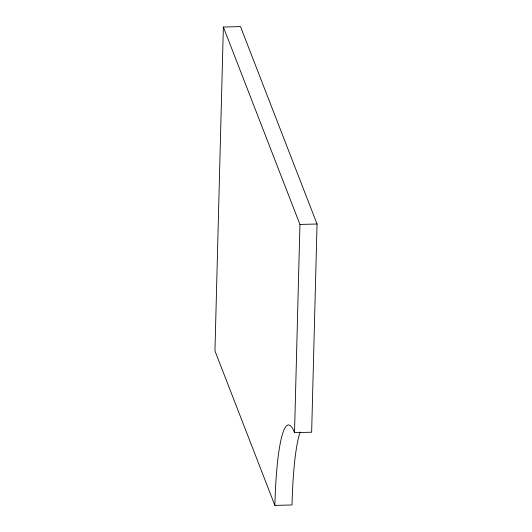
<?xml version="1.0" encoding="UTF-8"?>
<svg xmlns="http://www.w3.org/2000/svg" width="532" height="532" viewBox="0 0 532 532"><rect width="100%" height="100%" fill="white"/><g stroke="black" fill="none" stroke-linecap="round" stroke-linejoin="round"><path stroke-width="0.8" d="M274.878 505.4A123.411 16.645 88.6 0 1 294.529 432.642L311.646 432.223L317.045 224.012L240.477 26.6L223.36 27.019L214.955 350.901L274.878 505.4L291.995 504.981A123.411 16.645 88.6 0 1 300.161 431.924M294.529 432.642L299.935 224.438L223.36 27.019M299.935 224.438L317.045 224.012"/></g></svg>
